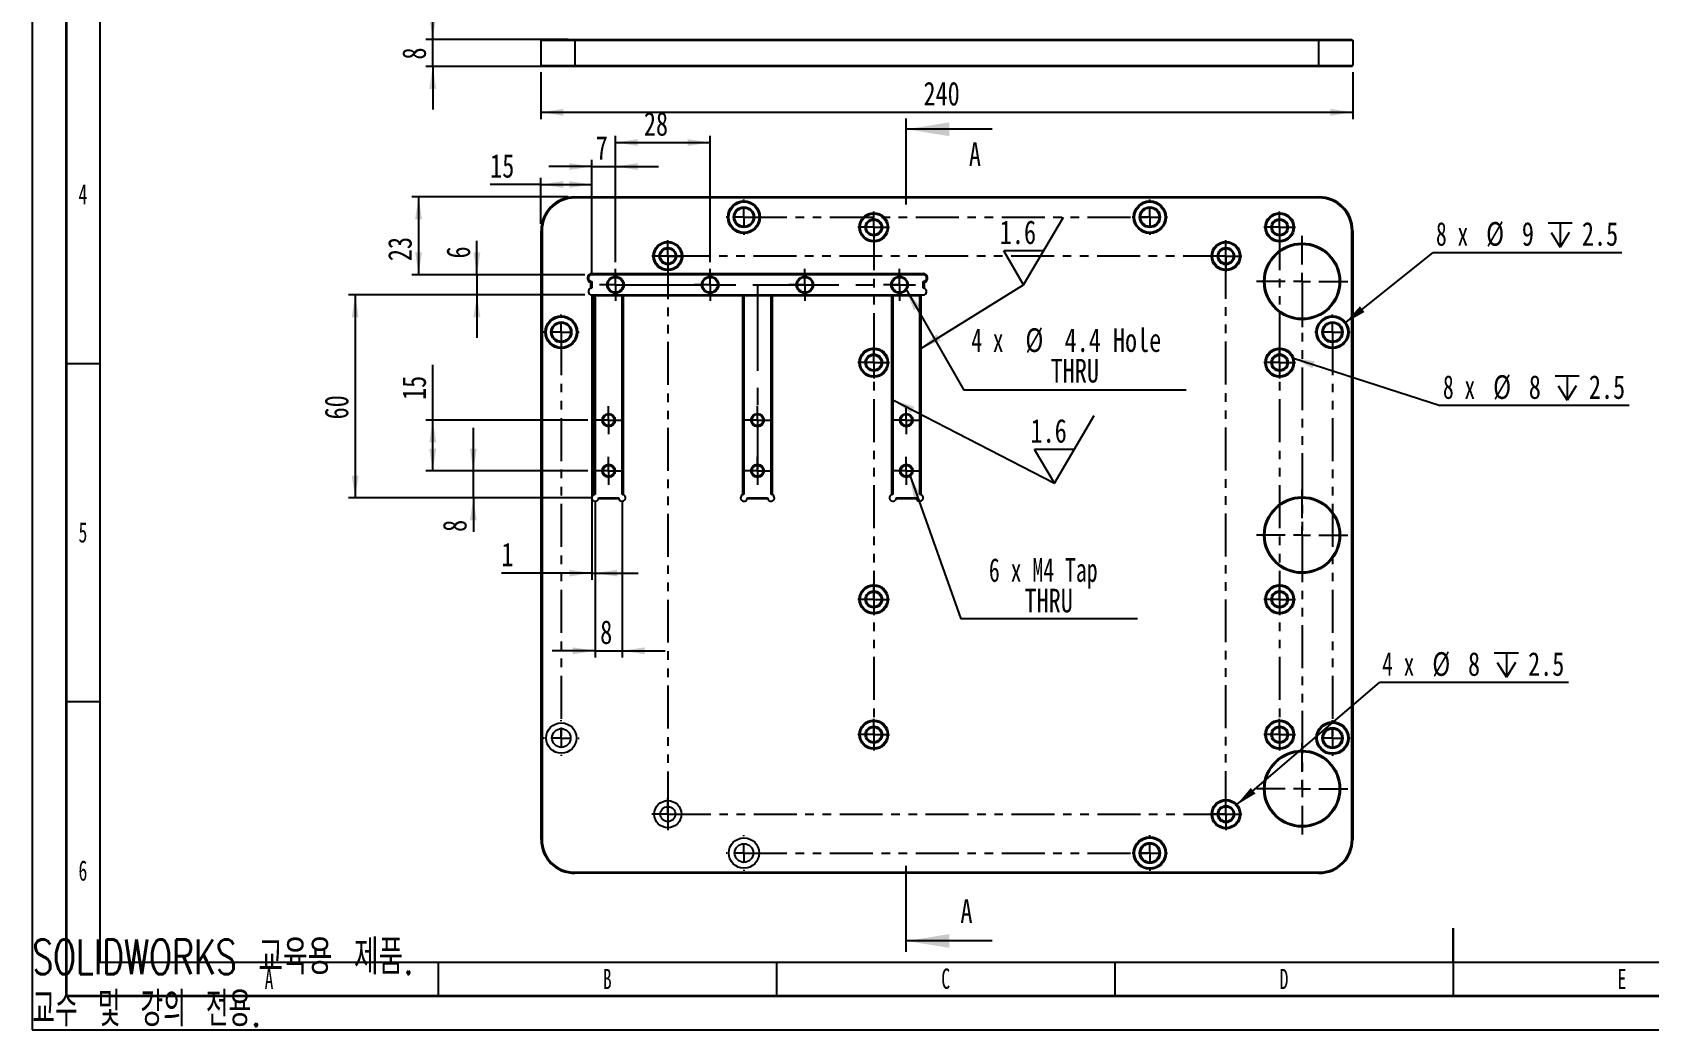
# Model space of a CAD drawing. Header units: millimetres. Extents: x 0 to 420, y 1 to 298.
# Drawn here: x 0 to 238.9, y 1 to 148.4 of the extents above; entities that cross this region are included whole.
import ezdxf

# ---------------------------------------------------------------- set-up
doc = ezdxf.new("R2010")
doc.units = ezdxf.units.MM
doc.linetypes.add('CENTERX2', pattern=[20.32, 12.7, -2.54, 2.54, -2.54])
doc.linetypes.add('PHANTOM', pattern=[12.7, 6.35, -1.27, 1.27, -1.27, 1.27, -1.27])
for name, color, linetype in [('SLD-0', 179, 'Continuous'), ('가는실선', 7, 'Continuous'), ('레이어10', 5, 'PHANTOM'), ('레이어11', 2, 'PHANTOM'), ('레이어12', 131, 'PHANTOM'), ('레이어13', 211, 'PHANTOM'), ('레이어15', 30, 'Continuous'), ('레이어8', 1, 'CENTERX2'), ('레이어9', 230, 'Continuous'), ('치수선', 104, 'Continuous')]:
    doc.layers.add(name, color=color, linetype=linetype)
doc.layers.add('도면층1', color=4, linetype='Continuous', lineweight=35)
doc.layers.add('도면층2', color=3, linetype='Continuous', lineweight=25)
doc.styles.add('SLDTEXTSTYLE1', font='TXT', dxfattribs={"width": 0.7, "bigfont": 'bigfont'})
doc.styles.add('SLDTEXTSTYLE12', font='TXT', dxfattribs={"width": 0.666667})
doc.styles.add('SLDTEXTSTYLE13', font='TXT', dxfattribs={"width": 0.675})
doc.styles.add('SLDTEXTSTYLE14', font='TXT', dxfattribs={"width": 0.645455, "bigfont": 'bigfont'})
doc.styles.add('SLDTEXTSTYLE2', font='TXT', dxfattribs={"width": 0.75})
doc.styles.add('SLDTEXTSTYLE8', font='TXT', dxfattribs={"width": 0.638186})
doc.dimstyles.new('SLDDIMSTYLE0', dxfattribs={"dimtxt": 3.5, "dimasz": 3.302, "dimexe": 0, "dimexo": 0.0625, "dimgap": 0.875, "dimtad": 1, "dimdec": 3, "dimlfac": 2, "dimrnd": 1e-09, "dimzin": 12, "dimdsep": 46, "dimtxsty": 'SLDTEXTSTYLE2', "dimsah": 1, "dimcen": 0.09, "dimadec": 0, "dimazin": 3, "dimtfac": 1, "dimtdec": 3, "dimtmove": 0, "dimatfit": 0, "dimfxl": 1, "dimfrac": 2, "dimtolj": 1, "dimtzin": 12, "dimarcsym": 0})
doc.dimstyles.new('SLDDIMSTYLE1', dxfattribs={"dimtxt": 3.5, "dimasz": 3.302, "dimexe": 0, "dimexo": 0.0625, "dimgap": 0.875, "dimtad": 1, "dimdec": 3, "dimlfac": 2, "dimrnd": 1e-09, "dimzin": 12, "dimdsep": 46, "dimtxsty": 'SLDTEXTSTYLE2', "dimsah": 1, "dimcen": 0.09, "dimadec": 0, "dimazin": 3, "dimtfac": 1, "dimtdec": 3, "dimtofl": 0, "dimtmove": 0, "dimatfit": 3, "dimfxl": 1, "dimfrac": 2, "dimtolj": 1, "dimtzin": 12, "dimarcsym": 0})
doc.dimstyles.new('SLDDIMSTYLE2', dxfattribs={"dimtxt": 0.18, "dimasz": 3.302, "dimexe": 0, "dimexo": 0.0625, "dimgap": 0, "dimtad": 0, "dimtih": 1, "dimtoh": 1, "dimdec": 0, "dimrnd": 1e-09, "dimzin": 0, "dimdsep": 46, "dimtxsty": 'Standard', "dimsah": 1, "dimcen": 0.09, "dimadec": 0, "dimazin": 0, "dimtfac": 3.302, "dimtdec": 0, "dimtofl": 0, "dimtmove": 0, "dimatfit": 3, "dimfxl": 1, "dimfrac": 2, "dimtolj": 1, "dimtzin": 0, "dimarcsym": 0})

# ---------------------------------------------------------------- blocks, each defined once
blk = doc.blocks.new('_D')
at = {"layer": '레이어15', "transparency": 16777216}
for p, q in [((59.19, 147.38), (59.19, 153.73)), ((79.19, 147.38), (58.19, 147.38)), ((59.19, 143.38), (59.19, 147.38)), ((79.19, 143.38), (58.19, 143.38)), ((59.19, 143.38), (59.19, 137.03))]:
    blk.add_line(p, q, dxfattribs=at)
for points in [[(59.19, 147.38), (59.7, 150.68), (58.68, 150.68)], [(59.19, 143.38), (58.68, 140.08), (59.7, 140.08)]]:
    blk.add_solid(points, dxfattribs=at)
at = {"layer": '레이어15', "transparency": 16777216, "insert": (54.68, 144.41), "char_height": 3.5, "attachment_point": 1, "rotation": 90, "style": 'SLDTEXTSTYLE2'}
blk.add_mtext('8', dxfattribs=at)
blk = doc.blocks.new('_D_1')
at = {"layer": '레이어15', "transparency": 16777216}
for p, q in [((75.19, 142.53), (75.19, 135.62)), ((195.19, 142.53), (195.19, 135.62)), ((75.19, 136.62), (195.19, 136.62))]:
    blk.add_line(p, q, dxfattribs=at)
for points in [[(75.19, 136.62), (78.49, 136.11), (78.49, 137.13)], [(195.19, 136.62), (191.89, 137.13), (191.89, 136.11)]]:
    blk.add_solid(points, dxfattribs=at)
at = {"layer": '레이어15', "transparency": 16777216, "insert": (131.73, 141.13), "char_height": 3.5, "attachment_point": 1, "style": 'SLDTEXTSTYLE2'}
blk.add_mtext('240', dxfattribs=at)
blk = doc.blocks.new('_D_18')
at = {"layer": '치수선', "transparency": 16777216}
for p, q in [((79.19, 124.11), (56.09, 124.11)), ((57.09, 124.11), (57.09, 112.61)), ((81.69, 112.61), (56.09, 112.61))]:
    blk.add_line(p, q, dxfattribs=at)
for points in [[(57.09, 124.11), (56.58, 120.81), (57.6, 120.81)], [(57.09, 112.61), (57.6, 115.91), (56.58, 115.91)]]:
    blk.add_solid(points, dxfattribs=at)
at = {"layer": '치수선', "transparency": 16777216, "insert": (52.58, 114.61), "char_height": 3.5, "attachment_point": 1, "rotation": 90, "style": 'SLDTEXTSTYLE2'}
blk.add_mtext('23', dxfattribs=at)
blk = doc.blocks.new('_D_19')
at = {"layer": '치수선', "transparency": 16777216}
for p, q in [((75.19, 120.11), (75.19, 126.94)), ((82.69, 112.61), (82.69, 126.94)), ((75.19, 125.94), (67.67, 125.94)), ((75.19, 125.94), (82.69, 125.94))]:
    blk.add_line(p, q, dxfattribs=at)
for points in [[(75.19, 125.94), (78.49, 125.44), (78.49, 126.45)], [(82.69, 125.94), (79.39, 126.45), (79.39, 125.44)]]:
    blk.add_solid(points, dxfattribs=at)
at = {"layer": '치수선', "transparency": 16777216, "insert": (67.67, 130.46), "char_height": 3.5, "attachment_point": 1, "style": 'SLDTEXTSTYLE2'}
blk.add_mtext('15', dxfattribs=at)
blk = doc.blocks.new('_D_20')
at = {"layer": '치수선', "transparency": 16777216}
for p, q in [((65.72, 112.61), (65.72, 117.6)), ((81.69, 112.61), (64.72, 112.61)), ((65.72, 112.61), (65.72, 109.61)), ((81.69, 109.61), (64.72, 109.61)), ((65.72, 109.61), (65.72, 103.26))]:
    blk.add_line(p, q, dxfattribs=at)
for points in [[(65.72, 112.61), (66.23, 115.91), (65.21, 115.91)], [(65.72, 109.61), (65.21, 106.31), (66.23, 106.31)]]:
    blk.add_solid(points, dxfattribs=at)
at = {"layer": '치수선', "transparency": 16777216, "insert": (61.21, 115.01), "char_height": 3.5, "attachment_point": 1, "rotation": 90, "style": 'SLDTEXTSTYLE2'}
blk.add_mtext('6', dxfattribs=at)
blk = doc.blocks.new('_D_21')
at = {"layer": '치수선', "transparency": 16777216}
for p, q in [((81.69, 109.61), (46.72, 109.61)), ((47.72, 109.61), (47.72, 79.61)), ((82.69, 79.61), (46.72, 79.61))]:
    blk.add_line(p, q, dxfattribs=at)
for points in [[(47.72, 109.61), (47.21, 106.31), (48.23, 106.31)], [(47.72, 79.61), (48.23, 82.91), (47.21, 82.91)]]:
    blk.add_solid(points, dxfattribs=at)
at = {"layer": '치수선', "transparency": 16777216, "insert": (43.21, 91.22), "char_height": 3.5, "attachment_point": 1, "rotation": 90, "style": 'SLDTEXTSTYLE2'}
blk.add_mtext('60', dxfattribs=at)
blk = doc.blocks.new('_D_22')
at = {"layer": '치수선', "transparency": 16777216}
for p, q in [((82.69, 112.61), (82.69, 129.6)), ((86.19, 114.46), (86.19, 129.6)), ((82.69, 128.6), (76.34, 128.6)), ((82.69, 128.6), (86.19, 128.6)), ((86.19, 128.6), (92.54, 128.6))]:
    blk.add_line(p, q, dxfattribs=at)
for points in [[(82.69, 128.6), (79.39, 129.11), (79.39, 128.09)], [(86.19, 128.6), (89.49, 128.09), (89.49, 129.11)]]:
    blk.add_solid(points, dxfattribs=at)
at = {"layer": '치수선', "transparency": 16777216, "insert": (83.28, 133.11), "char_height": 3.5, "attachment_point": 1, "style": 'SLDTEXTSTYLE2'}
blk.add_mtext('7', dxfattribs=at)
blk = doc.blocks.new('_D_23')
at = {"layer": '치수선', "transparency": 16777216}
for p, q in [((86.19, 114.46), (86.19, 133.15)), ((86.19, 132.15), (100.19, 132.15)), ((100.19, 114.46), (100.19, 133.15))]:
    blk.add_line(p, q, dxfattribs=at)
for points in [[(86.19, 132.15), (89.49, 131.64), (89.49, 132.65)], [(100.19, 132.15), (96.89, 132.65), (96.89, 131.64)]]:
    blk.add_solid(points, dxfattribs=at)
at = {"layer": '치수선', "transparency": 16777216, "insert": (90.4, 136.66), "char_height": 3.5, "attachment_point": 1, "style": 'SLDTEXTSTYLE2'}
blk.add_mtext('28', dxfattribs=at)
blk = doc.blocks.new('_D_24')
at = {"layer": '치수선', "transparency": 16777216}
for p, q in [((65.19, 83.61), (65.19, 89.96)), ((82.12, 83.61), (64.19, 83.61)), ((65.19, 79.61), (65.19, 83.61)), ((82.69, 79.61), (64.19, 79.61)), ((65.19, 79.61), (65.19, 74.59))]:
    blk.add_line(p, q, dxfattribs=at)
for points in [[(65.19, 83.61), (65.7, 86.91), (64.68, 86.91)], [(65.19, 79.61), (64.68, 76.31), (65.7, 76.31)]]:
    blk.add_solid(points, dxfattribs=at)
at = {"layer": '치수선', "transparency": 16777216, "insert": (60.68, 74.59), "char_height": 3.5, "attachment_point": 1, "rotation": 90, "style": 'SLDTEXTSTYLE2'}
blk.add_mtext('8', dxfattribs=at)
blk = doc.blocks.new('_D_25')
at = {"layer": '치수선', "transparency": 16777216}
for p, q in [((59.19, 91.11), (59.19, 99.27)), ((82.12, 91.11), (58.19, 91.11)), ((59.19, 83.61), (59.19, 91.11)), ((82.12, 83.61), (58.19, 83.61))]:
    blk.add_line(p, q, dxfattribs=at)
for points in [[(59.19, 91.11), (58.68, 87.81), (59.7, 87.81)], [(59.19, 83.61), (59.7, 86.91), (58.68, 86.91)]]:
    blk.add_solid(points, dxfattribs=at)
at = {"layer": '치수선', "transparency": 16777216, "insert": (54.68, 94.09), "char_height": 3.5, "attachment_point": 1, "rotation": 90, "style": 'SLDTEXTSTYLE2'}
blk.add_mtext('15', dxfattribs=at)
blk = doc.blocks.new('_D_26')
at = {"layer": '치수선', "transparency": 16777216}
for p, q in [((82.69, 109.61), (82.69, 67.49)), ((83.19, 79.11), (83.19, 67.49)), ((82.69, 68.49), (69.35, 68.49)), ((82.69, 68.49), (83.19, 68.49)), ((83.19, 68.49), (89.54, 68.49))]:
    blk.add_line(p, q, dxfattribs=at)
for points in [[(82.69, 68.49), (79.39, 69), (79.39, 67.99)], [(83.19, 68.49), (86.49, 67.99), (86.49, 69)]]:
    blk.add_solid(points, dxfattribs=at)
at = {"layer": '치수선', "transparency": 16777216, "insert": (69.35, 73.01), "char_height": 3.5, "attachment_point": 1, "style": 'SLDTEXTSTYLE2'}
blk.add_mtext('1', dxfattribs=at)
blk = doc.blocks.new('_D_27')
at = {"layer": '치수선', "transparency": 16777216}
for p, q in [((83.19, 79.11), (83.19, 56.01)), ((87.19, 79.11), (87.19, 56.01)), ((83.19, 57.01), (76.84, 57.01)), ((83.19, 57.01), (87.19, 57.01)), ((87.19, 57.01), (93.54, 57.01))]:
    blk.add_line(p, q, dxfattribs=at)
for points in [[(83.19, 57.01), (79.89, 57.52), (79.89, 56.5)], [(87.19, 57.01), (90.49, 56.5), (90.49, 57.52)]]:
    blk.add_solid(points, dxfattribs=at)
at = {"layer": '치수선', "transparency": 16777216, "insert": (83.94, 61.52), "char_height": 3.5, "attachment_point": 1, "style": 'SLDTEXTSTYLE2'}
blk.add_mtext('8', dxfattribs=at)
blk = doc.blocks.new('SW_SYMBOL_HOLE_DEPTH')
at = {"layer": '치수선', "color": 0}
for p, q in [((0, 875), (800, 875)), ((100, 555), (400, 75)), ((400, 875), (400, 75)), ((700, 555), (400, 75))]:
    blk.add_line(p, q, dxfattribs=at)
blk = doc.blocks.new('SW_NOTE_0_5')
at = {"layer": '치수선', "color": 0}
blk.add_line((27.92, 0), (0, 0), dxfattribs=at)
at = {"layer": '치수선', "color": 0, "xscale": 0.004470703125, "yscale": 0.004470703125, "zscale": 0.004470703125}
blk.add_blockref('SW_SYMBOL_HOLE_DEPTH', (17.04, 0.53), dxfattribs=at)
at = {"layer": '치수선', "color": 0, "char_height": 3.5, "attachment_point": 1}
for s, insert, style in [('8 x', (0.47, 4.56), 'SLDTEXTSTYLE12'), ('%%c', (7.88, 4.56), 'SLDTEXTSTYLE2'), ('9', (13.16, 4.56), 'SLDTEXTSTYLE2'), ('2.5', (22.04, 4.56), 'SLDTEXTSTYLE2')]:
    blk.add_mtext(s, dxfattribs=dict(at, insert=insert, style=style))
blk = doc.blocks.new('SW_NOTE_0_6')
at = {"layer": '치수선', "color": 0}
blk.add_line((27.92, 0), (0, 0), dxfattribs=at)
at = {"layer": '치수선', "color": 0, "xscale": 0.004470703125, "yscale": 0.004470703125, "zscale": 0.004470703125}
blk.add_blockref('SW_SYMBOL_HOLE_DEPTH', (16.98, 0.43), dxfattribs=at)
at = {"layer": '치수선', "color": 0, "char_height": 3.5, "attachment_point": 1}
for s, insert, style in [('8 x', (0.41, 4.46), 'SLDTEXTSTYLE12'), ('%%c', (7.82, 4.46), 'SLDTEXTSTYLE2'), ('8', (13.1, 4.46), 'SLDTEXTSTYLE2'), ('2.5', (21.98, 4.46), 'SLDTEXTSTYLE2')]:
    blk.add_mtext(s, dxfattribs=dict(at, insert=insert, style=style))
blk = doc.blocks.new('SW_NOTE_0_7')
at = {"layer": '치수선', "color": 0}
blk.add_line((27.92, 0), (0, 0), dxfattribs=at)
at = {"layer": '치수선', "color": 0, "xscale": 0.004470703125, "yscale": 0.004470703125, "zscale": 0.004470703125}
blk.add_blockref('SW_SYMBOL_HOLE_DEPTH', (16.96, 0.47), dxfattribs=at)
at = {"layer": '치수선', "color": 0, "char_height": 3.5, "attachment_point": 1}
for s, insert, style in [('4 x', (0.39, 4.49), 'SLDTEXTSTYLE12'), ('%%c', (7.8, 4.49), 'SLDTEXTSTYLE2'), ('8', (13.08, 4.49), 'SLDTEXTSTYLE2'), ('2.5', (21.96, 4.49), 'SLDTEXTSTYLE2')]:
    blk.add_mtext(s, dxfattribs=dict(at, insert=insert, style=style))
blk = doc.blocks.new('SW_NOTE_0_8')
at = {"layer": '치수선', "color": 0}
blk.add_line((26.11, 0), (0, 0), dxfattribs=at)
at = {"layer": '치수선', "color": 0, "char_height": 3.5, "attachment_point": 2}
for s, insert, style in [('6 x M4 Tap', (12.19, 8.97), 'SLDTEXTSTYLE13'), ('THRU', (12.99, 4.45), 'SLDTEXTSTYLE2')]:
    blk.add_mtext(s, dxfattribs=dict(at, insert=insert, style=style))
blk = doc.blocks.new('SW_NOTE_0_9')
at = {"layer": '치수선', "color": 0}
blk.add_line((32.84, 0), (0, 0), dxfattribs=at)
at = {"layer": '치수선', "color": 0, "char_height": 3.5, "attachment_point": 2}
for s, insert, style in [('4 x', (3.48, 9.14), 'SLDTEXTSTYLE12'), ('%%c', (10.41, 9.14), 'SLDTEXTSTYLE2'), ('4.4 Hole', (22.03, 9.14), 'SLDTEXTSTYLE2'), ('THRU', (16.39, 4.61), 'SLDTEXTSTYLE2')]:
    blk.add_mtext(s, dxfattribs=dict(at, insert=insert, style=style))
blk = doc.blocks.new('SW_CENTERMARKSYMBOL_33')
at = {"layer": '레이어8', "color": 0}
for p, q in [((-1.25, 0), (-2.35, 0)), ((0, 0), (-1.25, 0)), ((0, 1.25), (0, 2.35)), ((0, 0), (0, 1.25)), ((0, 0), (0, -1.25)), ((0, 0), (1.25, 0)), ((1.25, 0), (2.35, 0)), ((0, -1.25), (0, -2.35))]:
    blk.add_line(p, q, dxfattribs=at)
blk = doc.blocks.new('SW_CENTERMARKSYMBOL_34')
at = {"layer": '레이어8', "color": 0}
for p, q in [((-1.25, 0), (-2.35, 0)), ((0, 0), (-1.25, 0)), ((0, 1.25), (0, 2.35)), ((0, 0), (0, 1.25)), ((0, 0), (0, -1.25)), ((0, 0), (1.25, 0)), ((1.25, 0), (2.35, 0)), ((0, -1.25), (0, -2.35))]:
    blk.add_line(p, q, dxfattribs=at)
blk = doc.blocks.new('SW_CENTERMARKSYMBOL_35')
at = {"layer": '레이어8', "color": 0}
for p, q in [((-1.25, 0), (-2.35, 0)), ((0, 0), (-1.25, 0)), ((0, 1.25), (0, 2.35)), ((0, 0), (0, 1.25)), ((0, 0), (0, -1.25)), ((0, 0), (1.25, 0)), ((1.25, 0), (2.35, 0)), ((0, -1.25), (0, -2.35))]:
    blk.add_line(p, q, dxfattribs=at)
blk = doc.blocks.new('SW_CENTERMARKSYMBOL_36')
at = {"layer": '레이어8', "color": 0}
for p, q in [((-1.25, 0), (-2.35, 0)), ((0, 0), (-1.25, 0)), ((0, 1.25), (0, 2.35)), ((0, 0), (0, 1.25)), ((0, 0), (0, -1.25)), ((0, 0), (1.25, 0)), ((1.25, 0), (2.35, 0)), ((0, -1.25), (0, -2.35))]:
    blk.add_line(p, q, dxfattribs=at)
blk = doc.blocks.new('SW_CENTERMARKSYMBOL_37')
at = {"layer": '레이어8', "color": 0}
for p, q in [((0, 2.5), (0, 2.625)), ((-2.5, 0), (-2.625, 0)), ((0, 0), (-1.25, 0)), ((0, 0), (0, 1.25)), ((0, 0), (0, -1.25)), ((0, 0), (1.25, 0)), ((2.5, 0), (2.625, 0)), ((0, -2.5), (0, -2.625))]:
    blk.add_line(p, q, dxfattribs=at)
blk = doc.blocks.new('SW_CENTERMARKSYMBOL_38')
at = {"layer": '레이어8', "color": 0}
for p, q in [((0, 2.5), (0, 2.625)), ((-2.5, 0), (-2.625, 0)), ((0, 0), (-1.25, 0)), ((0, 0), (0, 1.25)), ((0, 0), (0, -1.25)), ((0, 0), (1.25, 0)), ((2.5, 0), (2.625, 0)), ((0, -2.5), (0, -2.625))]:
    blk.add_line(p, q, dxfattribs=at)
blk = doc.blocks.new('SW_CENTERMARKSYMBOL_39')
at = {"layer": '레이어8', "color": 0}
for p, q in [((0, 2.5), (0, 2.625)), ((-2.5, 0), (-2.625, 0)), ((0, 0), (-1.25, 0)), ((0, 0), (0, 1.25)), ((0, 0), (0, -1.25)), ((0, 0), (1.25, 0)), ((2.5, 0), (2.625, 0)), ((0, -2.5), (0, -2.625))]:
    blk.add_line(p, q, dxfattribs=at)
blk = doc.blocks.new('SW_CENTERMARKSYMBOL_40')
at = {"layer": '레이어8', "color": 0}
for p, q in [((0, 2.5), (0, 2.625)), ((-2.5, 0), (-2.625, 0)), ((0, 0), (-1.25, 0)), ((0, 0), (0, 1.25)), ((0, 0), (0, -1.25)), ((0, 0), (1.25, 0)), ((2.5, 0), (2.625, 0)), ((0, -2.5), (0, -2.625))]:
    blk.add_line(p, q, dxfattribs=at)
blk = doc.blocks.new('SW_CENTERMARKSYMBOL_41')
at = {"layer": '레이어8', "color": 0}
for p, q in [((0, 2.5), (0, 2.625)), ((-2.5, 0), (-2.625, 0)), ((0, 0), (-1.25, 0)), ((0, 0), (0, 1.25)), ((0, 0), (0, -1.25)), ((0, 0), (1.25, 0)), ((2.5, 0), (2.625, 0)), ((0, -2.5), (0, -2.625))]:
    blk.add_line(p, q, dxfattribs=at)
blk = doc.blocks.new('SW_CENTERMARKSYMBOL_42')
at = {"layer": '레이어8', "color": 0}
for p, q in [((0, 2.5), (0, 2.625)), ((-2.5, 0), (-2.625, 0)), ((0, 0), (-1.25, 0)), ((0, 0), (0, 1.25)), ((0, 0), (0, -1.25)), ((0, 0), (1.25, 0)), ((2.5, 0), (2.625, 0)), ((0, -2.5), (0, -2.625))]:
    blk.add_line(p, q, dxfattribs=at)
blk = doc.blocks.new('SW_CENTERMARKSYMBOL_43')
at = {"layer": '레이어8', "color": 0}
for p, q in [((0, 2.5), (0, 2.625)), ((-2.5, 0), (-2.625, 0)), ((0, 0), (-1.25, 0)), ((0, 0), (0, 1.25)), ((0, 0), (0, -1.25)), ((0, 0), (1.25, 0)), ((2.5, 0), (2.625, 0)), ((0, -2.5), (0, -2.625))]:
    blk.add_line(p, q, dxfattribs=at)
blk = doc.blocks.new('SW_CENTERMARKSYMBOL_44')
at = {"layer": '레이어8', "color": 0}
for p, q in [((0, 2.5), (0, 2.625)), ((-2.5, 0), (-2.625, 0)), ((0, 0), (-1.25, 0)), ((0, 0), (0, 1.25)), ((0, 0), (0, -1.25)), ((0, 0), (1.25, 0)), ((2.5, 0), (2.625, 0)), ((0, -2.5), (0, -2.625))]:
    blk.add_line(p, q, dxfattribs=at)
blk = doc.blocks.new('SW_CENTERMARKSYMBOL_45')
at = {"layer": '레이어8', "color": 0}
for p, q in [((-1.25, 0), (-2.35, 0)), ((0, 0), (-1.25, 0)), ((0, 1.25), (0, 2.35)), ((0, 0), (0, 1.25)), ((0, 0), (0, -1.25)), ((0, 0), (1.25, 0)), ((1.25, 0), (2.35, 0)), ((0, -1.25), (0, -2.35))]:
    blk.add_line(p, q, dxfattribs=at)
blk = doc.blocks.new('SW_CENTERMARKSYMBOL_46')
at = {"layer": '레이어8', "color": 0}
for p, q in [((-1.25, 0), (-2.35, 0)), ((0, 0), (-1.25, 0)), ((0, 1.25), (0, 2.35)), ((0, 0), (0, 1.25)), ((0, 0), (0, -1.25)), ((0, 0), (1.25, 0)), ((1.25, 0), (2.35, 0)), ((0, -1.25), (0, -2.35))]:
    blk.add_line(p, q, dxfattribs=at)
blk = doc.blocks.new('SW_CENTERMARKSYMBOL_47')
at = {"layer": '레이어8', "color": 0}
for p, q in [((-1.25, 0), (-2.35, 0)), ((0, 0), (-1.25, 0)), ((0, 1.25), (0, 2.35)), ((0, 0), (0, 1.25)), ((0, 0), (0, -1.25)), ((0, 0), (1.25, 0)), ((1.25, 0), (2.35, 0)), ((0, -1.25), (0, -2.35))]:
    blk.add_line(p, q, dxfattribs=at)
blk = doc.blocks.new('SW_CENTERMARKSYMBOL_48')
at = {"layer": '레이어8', "color": 0}
for p, q in [((-1.25, 0), (-2.35, 0)), ((0, 0), (-1.25, 0)), ((0, 1.25), (0, 2.35)), ((0, 0), (0, 1.25)), ((0, 0), (0, -1.25)), ((0, 0), (1.25, 0)), ((1.25, 0), (2.35, 0)), ((0, -1.25), (0, -2.35))]:
    blk.add_line(p, q, dxfattribs=at)
blk = doc.blocks.new('SW_CENTERMARKSYMBOL_49')
at = {"layer": '레이어8', "color": 0}
for p, q in [((-1.25, 0), (-2.075, 0)), ((0, 0), (-1.25, 0)), ((0, 1.25), (0, 2.075)), ((0, 0), (0, 1.25)), ((0, 0), (0, -1.25)), ((0, 0), (1.25, 0)), ((1.25, 0), (2.075, 0)), ((0, -1.25), (0, -2.075))]:
    blk.add_line(p, q, dxfattribs=at)
blk = doc.blocks.new('SW_CENTERMARKSYMBOL_50')
at = {"layer": '레이어8', "color": 0}
for p, q in [((-1.25, 0), (-2.075, 0)), ((0, 0), (-1.25, 0)), ((0, 1.25), (0, 2.075)), ((0, 0), (0, 1.25)), ((0, 0), (0, -1.25)), ((0, 0), (1.25, 0)), ((1.25, 0), (2.075, 0)), ((0, -1.25), (0, -2.075))]:
    blk.add_line(p, q, dxfattribs=at)
blk = doc.blocks.new('SW_CENTERMARKSYMBOL_51')
at = {"layer": '레이어8', "color": 0}
for p, q in [((-1.25, 0), (-2.075, 0)), ((0, 0), (-1.25, 0)), ((0, 1.25), (0, 2.075)), ((0, 0), (0, 1.25)), ((0, 0), (0, -1.25)), ((0, 0), (1.25, 0)), ((1.25, 0), (2.075, 0)), ((0, -1.25), (0, -2.075))]:
    blk.add_line(p, q, dxfattribs=at)
blk = doc.blocks.new('SW_CENTERMARKSYMBOL_52')
at = {"layer": '레이어8', "color": 0}
for p, q in [((-1.25, 0), (-2.075, 0)), ((0, 0), (-1.25, 0)), ((0, 1.25), (0, 2.075)), ((0, 0), (0, 1.25)), ((0, 0), (0, -1.25)), ((0, 0), (1.25, 0)), ((1.25, 0), (2.075, 0)), ((0, -1.25), (0, -2.075))]:
    blk.add_line(p, q, dxfattribs=at)
blk = doc.blocks.new('SW_CENTERMARKSYMBOL_53')
at = {"layer": '레이어8', "color": 0}
for p, q in [((-1.25, 0), (-2.075, 0)), ((0, 0), (-1.25, 0)), ((0, 1.25), (0, 2.075)), ((0, 0), (0, 1.25)), ((0, 0), (0, -1.25)), ((0, 0), (1.25, 0)), ((1.25, 0), (2.075, 0)), ((0, -1.25), (0, -2.075))]:
    blk.add_line(p, q, dxfattribs=at)
blk = doc.blocks.new('SW_CENTERMARKSYMBOL_54')
at = {"layer": '레이어8', "color": 0}
for p, q in [((-1.25, 0), (-2.075, 0)), ((0, 0), (-1.25, 0)), ((0, 1.25), (0, 2.075)), ((0, 0), (0, 1.25)), ((0, 0), (0, -1.25)), ((0, 0), (1.25, 0)), ((1.25, 0), (2.075, 0)), ((0, -1.25), (0, -2.075))]:
    blk.add_line(p, q, dxfattribs=at)
blk = doc.blocks.new('SW_CENTERMARKSYMBOL_55')
at = {"layer": '레이어8', "color": 0}
for p, q in [((-1.25, 0), (-2.35, 0)), ((0, 0), (-1.25, 0)), ((0, 1.25), (0, 2.35)), ((0, 0), (0, 1.25)), ((0, 0), (0, -1.25)), ((0, 0), (1.25, 0)), ((1.25, 0), (2.35, 0)), ((0, -1.25), (0, -2.35))]:
    blk.add_line(p, q, dxfattribs=at)
blk = doc.blocks.new('SW_CENTERMARKSYMBOL_56')
at = {"layer": '레이어8', "color": 0}
for p, q in [((-1.25, 0), (-2.35, 0)), ((0, 0), (-1.25, 0)), ((0, 1.25), (0, 2.35)), ((0, 0), (0, 1.25)), ((0, 0), (0, -1.25)), ((0, 0), (1.25, 0)), ((1.25, 0), (2.35, 0)), ((0, -1.25), (0, -2.35))]:
    blk.add_line(p, q, dxfattribs=at)
blk = doc.blocks.new('SW_CENTERMARKSYMBOL_57')
at = {"layer": '레이어8', "color": 0}
for p, q in [((-1.25, 0), (-2.35, 0)), ((0, 0), (-1.25, 0)), ((0, 1.25), (0, 2.35)), ((0, 0), (0, 1.25)), ((0, 0), (0, -1.25)), ((0, 0), (1.25, 0)), ((1.25, 0), (2.35, 0)), ((0, -1.25), (0, -2.35))]:
    blk.add_line(p, q, dxfattribs=at)
blk = doc.blocks.new('SW_CENTERMARKSYMBOL_58')
at = {"layer": '레이어8', "color": 0}
for p, q in [((-1.25, 0), (-2.35, 0)), ((0, 0), (-1.25, 0)), ((0, 1.25), (0, 2.35)), ((0, 0), (0, 1.25)), ((0, 0), (0, -1.25)), ((0, 0), (1.25, 0)), ((1.25, 0), (2.35, 0)), ((0, -1.25), (0, -2.35))]:
    blk.add_line(p, q, dxfattribs=at)
blk = doc.blocks.new('SW_CENTERMARKSYMBOL_59')
at = {"layer": '레이어8', "color": 0}
for p, q in [((-1.25, 0), (-2.35, 0)), ((0, 0), (-1.25, 0)), ((0, 1.25), (0, 2.35)), ((0, 0), (0, 1.25)), ((0, 0), (0, -1.25)), ((0, 0), (1.25, 0)), ((1.25, 0), (2.35, 0)), ((0, -1.25), (0, -2.35))]:
    blk.add_line(p, q, dxfattribs=at)
blk = doc.blocks.new('SW_CENTERMARKSYMBOL_60')
at = {"layer": '레이어8', "color": 0}
for p, q in [((-1.25, 0), (-2.35, 0)), ((0, 0), (-1.25, 0)), ((0, 1.25), (0, 2.35)), ((0, 0), (0, 1.25)), ((0, 0), (0, -1.25)), ((0, 0), (1.25, 0)), ((1.25, 0), (2.35, 0)), ((0, -1.25), (0, -2.35))]:
    blk.add_line(p, q, dxfattribs=at)
blk = doc.blocks.new('SW_CENTERMARKSYMBOL_61')
at = {"layer": '레이어8', "color": 0}
for p, q in [((-1.25, 0), (-2.35, 0)), ((0, 0), (-1.25, 0)), ((0, 1.25), (0, 2.35)), ((0, 0), (0, 1.25)), ((0, 0), (0, -1.25)), ((0, 0), (1.25, 0)), ((1.25, 0), (2.35, 0)), ((0, -1.25), (0, -2.35))]:
    blk.add_line(p, q, dxfattribs=at)
blk = doc.blocks.new('SW_CENTERMARKSYMBOL_62')
at = {"layer": '레이어8', "color": 0}
for p, q in [((-1.25, 0), (-2.35, 0)), ((0, 0), (-1.25, 0)), ((0, 1.25), (0, 2.35)), ((0, 0), (0, 1.25)), ((0, 0), (0, -1.25)), ((0, 0), (1.25, 0)), ((1.25, 0), (2.35, 0)), ((0, -1.25), (0, -2.35))]:
    blk.add_line(p, q, dxfattribs=at)
blk = doc.blocks.new('SW_CENTERMARKSYMBOL_63')
at = {"layer": '레이어8', "color": 0}
for p, q in [((0, 2.5), (0, 6.75)), ((-2.5, 0), (-6.75, 0)), ((0, 0), (-1.25, 0)), ((0, 0), (0, 1.25)), ((0, 0), (0, -1.25)), ((0, 0), (1.25, 0)), ((2.5, 0), (6.75, 0)), ((0, -2.5), (0, -6.75))]:
    blk.add_line(p, q, dxfattribs=at)
blk = doc.blocks.new('SW_CENTERMARKSYMBOL_64')
at = {"layer": '레이어8', "color": 0}
for p, q in [((0, 2.5), (0, 6.75)), ((-2.5, 0), (-6.75, 0)), ((0, 0), (-1.25, 0)), ((0, 0), (0, 1.25)), ((0, 0), (0, -1.25)), ((0, 0), (1.25, 0)), ((2.5, 0), (6.75, 0)), ((0, -2.5), (0, -6.75))]:
    blk.add_line(p, q, dxfattribs=at)
blk = doc.blocks.new('SW_CENTERMARKSYMBOL_65')
at = {"layer": '레이어8', "color": 0}
for p, q in [((0, 2.5), (0, 6.75)), ((-2.5, 0), (-6.75, 0)), ((0, 0), (-1.25, 0)), ((0, 0), (0, 1.25)), ((0, 0), (0, -1.25)), ((0, 0), (1.25, 0)), ((2.5, 0), (6.75, 0)), ((0, -2.5), (0, -6.75))]:
    blk.add_line(p, q, dxfattribs=at)
blk = doc.blocks.new('SW_SFSYMBOL_0')
at = {"layer": '가는실선', "color": 0}
for p, q in [((0, 0), (5.9, 10)), ((0, 0), (-2.95, 5)), ((2.95, 5), (-2.95, 5))]:
    blk.add_line(p, q, dxfattribs=at)
at = {"layer": '가는실선', "color": 0, "insert": (-3.52, 9.51), "char_height": 3.5, "attachment_point": 1, "style": 'SLDTEXTSTYLE2'}
blk.add_mtext('1.6', dxfattribs=at)
blk = doc.blocks.new('SW_SFSYMBOL_1')
at = {"layer": '가는실선', "color": 0}
for p, q in [((0, 0), (5.9, 10)), ((0, 0), (-2.95, 5)), ((2.95, 5), (-2.95, 5))]:
    blk.add_line(p, q, dxfattribs=at)
at = {"layer": '가는실선', "color": 0, "insert": (-3.52, 9.51), "char_height": 3.5, "attachment_point": 1, "style": 'SLDTEXTSTYLE2'}
blk.add_mtext('1.6', dxfattribs=at)

msp = doc.modelspace()

# ---------------------------------------------------------------- linework, layer by layer
at = {"color": 7, "linetype": 'Continuous', "lineweight": 25}
for p, q in [((75.19106, 147.23039), (75.34106, 147.38039)), ((80.19106, 147.23039), (75.19106, 147.23039)), ((75.19106, 143.53039), (75.19106, 147.23039)), ((75.34106, 147.38039), (80.19106, 147.38039)), ((80.19106, 147.23039), (80.19106, 147.38039)), ((80.19106, 147.38039), (190.19106, 147.38039)), ((80.19106, 147.23039), (80.19106, 143.53039)), ((190.19106, 147.23039), (80.19106, 147.23039)), ((190.19106, 147.38039), (195.04106, 147.38039)), ((190.19106, 147.23039), (190.19106, 147.38039)), ((195.19106, 147.23039), (190.19106, 147.23039)), ((190.19106, 143.53039), (190.19106, 147.23039)), ((195.04106, 147.38039), (195.19106, 147.23039)), ((195.19106, 147.23039), (195.19106, 143.53039)), ((75.19106, 143.53039), (80.19106, 143.53039)), ((75.19106, 143.53039), (75.34106, 143.38039)), ((80.19106, 143.38039), (75.34106, 143.38039)), ((80.19106, 143.38039), (80.19106, 143.53039)), ((80.19106, 143.53039), (190.19106, 143.53039)), ((190.19106, 143.38039), (80.19106, 143.38039)), ((190.19106, 143.53039), (195.19106, 143.53039)), ((190.19106, 143.38039), (190.19106, 143.53039)), ((195.04106, 143.38039), (190.19106, 143.38039)), ((195.04106, 143.38039), (195.19106, 143.53039)), ((80.19106, 123.96278), (80.19106, 124.11278)), ((80.19106, 124.11278), (190.19106, 124.11278)), ((190.19106, 123.96278), (80.19106, 123.96278)), ((190.19106, 123.96278), (190.19106, 124.11278)), ((75.19106, 29.11278), (75.19106, 119.11278)), ((75.19106, 119.11278), (75.34106, 119.11278)), ((75.34106, 119.11278), (75.34106, 29.11278)), ((195.04106, 29.11278), (195.04106, 119.11278)), ((195.04106, 119.11278), (195.19106, 119.11278)), ((195.19106, 119.11278), (195.19106, 29.11278)), ((82.69106, 112.76278), (131.69106, 112.76278)), ((82.69106, 112.76278), (82.69106, 112.61278)), ((131.69106, 112.61278), (82.69106, 112.61278)), ((131.69106, 112.76278), (131.69106, 112.61278)), ((82.54106, 110.58974), (82.54106, 111.48032)), ((82.69106, 111.61278), (82.69106, 110.61278)), ((131.69106, 110.61278), (131.69106, 111.61278)), ((131.84106, 111.48032), (131.84106, 110.58974)), ((82.69106, 109.61278), (83.04106, 109.61278)), ((83.04106, 80.08974), (83.04106, 109.61278)), ((83.04106, 109.61278), (83.19106, 109.61278)), ((83.19106, 109.61278), (83.19106, 80.11278)), ((83.19106, 109.61278), (87.19106, 109.61278)), ((87.19106, 109.46278), (83.19106, 109.46278)), ((87.19106, 80.11278), (87.19106, 109.61278)), ((87.34106, 109.46278), (87.19106, 109.61278)), ((87.19106, 109.61278), (105.19106, 109.61278)), ((87.34106, 109.46278), (87.34106, 80.08974)), ((105.04106, 109.46278), (87.34106, 109.46278)), ((105.04106, 109.46278), (105.19106, 109.61278)), ((105.04106, 80.08974), (105.04106, 109.46278)), ((105.19106, 109.61278), (105.19106, 80.11278)), ((105.19106, 109.61278), (109.19106, 109.61278)), ((109.19106, 109.46278), (105.19106, 109.46278)), ((109.19106, 80.11278), (109.19106, 109.61278)), ((109.34106, 109.46278), (109.19106, 109.61278)), ((109.19106, 109.61278), (127.19106, 109.61278)), ((109.34106, 109.46278), (109.34106, 80.08974)), ((127.04106, 109.46278), (109.34106, 109.46278)), ((127.04106, 109.46278), (127.19106, 109.61278)), ((127.04106, 80.08974), (127.04106, 109.46278)), ((127.19106, 109.61278), (127.19106, 80.11278)), ((127.19106, 109.61278), (131.19106, 109.61278)), ((131.19106, 109.46278), (127.19106, 109.46278)), ((131.19106, 80.11278), (131.19106, 109.61278)), ((131.19106, 109.61278), (131.34106, 109.61278)), ((131.34106, 109.61278), (131.34106, 80.08974)), ((131.34106, 109.61278), (131.69106, 109.61278)), ((86.71409, 79.46278), (83.66803, 79.46278)), ((83.69106, 79.61278), (86.69106, 79.61278)), ((108.71409, 79.46278), (105.66803, 79.46278)), ((105.69106, 79.61278), (108.69106, 79.61278)), ((130.71409, 79.46278), (127.66803, 79.46278)), ((127.69106, 79.61278), (130.69106, 79.61278)), ((75.19106, 29.11278), (75.34106, 29.11278)), ((195.04106, 29.11278), (195.19106, 29.11278)), ((80.19106, 24.11278), (80.19106, 24.26278)), ((80.19106, 24.26278), (190.19106, 24.26278)), ((190.19106, 24.11278), (80.19106, 24.11278)), ((190.19106, 24.11278), (190.19106, 24.26278))]:
    msp.add_line(p, q, dxfattribs=at)
for centre, radius in [((105.19106, 121.11278), 2.4), ((105.19106, 121.11278), 2.25), ((105.19106, 121.11278), 1.525), ((105.19106, 121.11278), 1.375), ((165.19106, 121.11278), 2.4), ((165.19106, 121.11278), 2.25), ((165.19106, 121.11278), 1.525), ((165.19106, 121.11278), 1.375), ((124.37606, 119.61278), 2.15), ((124.37606, 119.61278), 2), ((124.37606, 119.61278), 1.25), ((124.37606, 119.61278), 1.1), ((184.37606, 119.61278), 2.15), ((184.37606, 119.61278), 2), ((184.37606, 119.61278), 1.25), ((184.37606, 119.61278), 1.1), ((93.94106, 115.36278), 2.15), ((93.94106, 115.36278), 2), ((176.44106, 115.36278), 2.15), ((176.44106, 115.36278), 2), ((187.69106, 111.61278), 5.65), ((187.69106, 111.61278), 5.5), ((93.94106, 115.36278), 1.25), ((93.94106, 115.36278), 1.1), ((176.44106, 115.36278), 1.25), ((176.44106, 115.36278), 1.1), ((86.19106, 111.11278), 1.25), ((100.19106, 111.11278), 1.25), ((114.19106, 111.11278), 1.25), ((128.19106, 111.11278), 1.25), ((86.19106, 111.11278), 1.1), ((100.19106, 111.11278), 1.1), ((114.19106, 111.11278), 1.1), ((128.19106, 111.11278), 1.1), ((78.19106, 104.11278), 2.4), ((78.19106, 104.11278), 2.25), ((78.19106, 104.11278), 1.525), ((78.19106, 104.11278), 1.375), ((192.19106, 104.11278), 2.4), ((192.19106, 104.11278), 2.25), ((192.19106, 104.11278), 1.525), ((192.19106, 104.11278), 1.375), ((124.37606, 99.61278), 2.15), ((124.37606, 99.61278), 2), ((124.37606, 99.61278), 1.25), ((124.37606, 99.61278), 1.1), ((184.37606, 99.61278), 2.15), ((184.37606, 99.61278), 2), ((184.37606, 99.61278), 1.25), ((184.37606, 99.61278), 1.1), ((85.19106, 91.11278), 0.975), ((85.19106, 91.11278), 0.825), ((107.19106, 91.11278), 0.975), ((107.19106, 91.11278), 0.825), ((129.19106, 91.11278), 0.975), ((129.19106, 91.11278), 0.825), ((85.19106, 83.61278), 0.975), ((85.19106, 83.61278), 0.825), ((107.19106, 83.61278), 0.975), ((107.19106, 83.61278), 0.825), ((129.19106, 83.61278), 0.975), ((129.19106, 83.61278), 0.825), ((187.69106, 74.11278), 5.65), ((187.69106, 74.11278), 5.5), ((124.37606, 64.61278), 2.15), ((124.37606, 64.61278), 2), ((124.37606, 64.61278), 1.25), ((124.37606, 64.61278), 1.1), ((184.37606, 64.61278), 2.15), ((184.37606, 64.61278), 2), ((184.37606, 64.61278), 1.25), ((184.37606, 64.61278), 1.1), ((78.19106, 44.11278), 2.25), ((78.19106, 44.11278), 1.375), ((124.37606, 44.61278), 2.15), ((124.37606, 44.61278), 2), ((124.37606, 44.61278), 1.25), ((124.37606, 44.61278), 1.1), ((184.37606, 44.61278), 2.15), ((184.37606, 44.61278), 2), ((184.37606, 44.61278), 1.25), ((184.37606, 44.61278), 1.1), ((192.19106, 44.11278), 2.4), ((192.19106, 44.11278), 2.25), ((192.19106, 44.11278), 1.525), ((192.19106, 44.11278), 1.375), ((187.69106, 36.61278), 5.65), ((187.69106, 36.61278), 5.5), ((93.94106, 32.86278), 2), ((93.94106, 32.86278), 1.1), ((176.44106, 32.86278), 2.15), ((176.44106, 32.86278), 2), ((176.44106, 32.86278), 1.25), ((176.44106, 32.86278), 1.1), ((105.19106, 27.11278), 2.25), ((165.19106, 27.11278), 2.4), ((165.19106, 27.11278), 2.25), ((105.19106, 27.11278), 1.375), ((165.19106, 27.11278), 1.525), ((165.19106, 27.11278), 1.375)]:
    msp.add_circle(centre, radius, dxfattribs=at)
for centre, radius, start, end in [((80.19106, 119.11278), 5, 90, 180), ((80.19106, 119.11278), 4.85, 90, 180), ((190.19106, 119.11278), 5, 0, 90), ((190.19106, 119.11278), 4.85, 0, 90), ((82.69106, 112.11278), 0.65, 90, 256.6576362), ((82.69106, 112.11278), 0.5, 90, 270), ((131.69106, 112.11278), 0.65, 283.3423638, 90), ((131.69106, 112.11278), 0.5, 270, 90), ((82.69106, 110.11278), 0.5, 107.4576031, 270), ((82.69106, 110.11278), 0.5, 90, 107.4576031), ((131.69106, 110.11278), 0.5, 72.5423969, 90), ((131.69106, 110.11278), 0.5, 270, 72.5423969), ((83.19106, 79.61278), 0.5, 107.4576031, 342.5423969), ((83.19106, 79.61278), 0.5, 90, 107.4576031), ((83.19106, 79.61278), 0.5, 342.5423969, 0), ((87.19106, 79.61278), 0.5, 180, 197.4576031), ((87.19106, 79.61278), 0.5, 197.4576031, 72.5423969), ((87.19106, 79.61278), 0.5, 72.5423969, 90), ((105.19106, 79.61278), 0.5, 107.4576031, 342.5423969), ((105.19106, 79.61278), 0.5, 90, 107.4576031), ((105.19106, 79.61278), 0.5, 342.5423969, 0), ((109.19106, 79.61278), 0.5, 180, 197.4576031), ((109.19106, 79.61278), 0.5, 197.4576031, 72.5423969), ((109.19106, 79.61278), 0.5, 72.5423969, 90), ((127.19106, 79.61278), 0.5, 107.4576031, 342.5423969), ((127.19106, 79.61278), 0.5, 90, 107.4576031), ((127.19106, 79.61278), 0.5, 342.5423969, 0), ((131.19106, 79.61278), 0.5, 180, 197.4576031), ((131.19106, 79.61278), 0.5, 197.4576031, 72.5423969), ((131.19106, 79.61278), 0.5, 72.5423969, 90), ((80.19106, 29.11278), 5, 180, 270), ((80.19106, 29.11278), 4.85, 180, 270), ((190.19106, 29.11278), 4.85, 270, 0), ((190.19106, 29.11278), 5, 270, 0)]:
    msp.add_arc(centre, radius, start, end, dxfattribs=at)
for points in [[(82.54106, 111.48032), (82.59257, 111.52104), (82.64285, 111.56457), (82.69106, 111.61278)], [(131.69106, 111.61278), (131.73927, 111.56457), (131.78955, 111.52104), (131.84106, 111.48032)]]:
    msp.add_open_spline(points, degree=3, dxfattribs=at)
at = {"layer": 'SLD-0', "color": 7}
for p, q in [((0, 298), (0, 1)), ((0, 1), (420, 1))]:
    msp.add_line(p, q, dxfattribs=at)
at = {"layer": '도면층1', "color": 7}
for p, q in [((5, 293), (5, 6)), ((5, 6), (415, 6))]:
    msp.add_line(p, q, dxfattribs=at)
at = {"layer": '도면층2', "color": 7}
for p, q in [((10, 288), (10, 11)), ((5, 99.5), (10, 99.5)), ((5, 49.5), (10, 49.5)), ((210, 11), (210, 16)), ((210, 16), (210, 6)), ((10, 11), (410, 11)), ((60, 11), (60, 6)), ((110, 11), (110, 6)), ((160, 11), (160, 6)), ((210, 11), (210, 6))]:
    msp.add_line(p, q, dxfattribs=at)
at = {"layer": '레이어10'}
for p, q in [((105.19106, 121.11278), (165.19106, 121.11278)), ((78.19106, 104.11278), (78.19106, 44.11278)), ((192.19106, 104.11278), (192.19106, 44.11278)), ((105.19106, 27.11278), (165.19106, 27.11278))]:
    msp.add_line(p, q, dxfattribs=at)
at = {"layer": '레이어11'}
for p, q in [((93.94106, 115.36278), (93.94106, 32.86278)), ((176.44106, 115.36278), (93.94106, 115.36278)), ((176.44106, 32.86278), (176.44106, 115.36278)), ((93.94106, 32.86278), (176.44106, 32.86278))]:
    msp.add_line(p, q, dxfattribs=at)
at = {"layer": '레이어12'}
for p, q in [((124.37606, 119.61278), (124.37606, 44.61278)), ((184.37606, 119.61278), (184.37606, 44.61278))]:
    msp.add_line(p, q, dxfattribs=at)
at = {"layer": '레이어13'}
msp.add_line((187.69106, 111.61278), (187.69106, 36.61278), dxfattribs=at)
at = {"layer": '레이어8'}
for p, q in [((86.19106, 111.11278), (128.19106, 111.11278)), ((107.19106, 111.11278), (107.19106, 83.61278))]:
    msp.add_line(p, q, dxfattribs=at)
at = {"layer": '레이어9'}
for p, q in [((129.19106, 123.00028), (129.19106, 135.70028)), ((141.89106, 134.11278), (129.19106, 134.11278)), ((129.19106, 12.52528), (129.19106, 25.23163)), ((141.89106, 14.11278), (129.19106, 14.11278))]:
    msp.add_line(p, q, dxfattribs=at)
for points in [[(129.19106, 134.11278), (135.54106, 133.09678), (135.54106, 135.12878)], [(129.19106, 14.11278), (135.54106, 13.09678), (135.54106, 15.12878)]]:
    msp.add_solid(points, dxfattribs=at)

# ---------------------------------------------------------------- block references
at = {"layer": '가는실선'}
for name, p in [('SW_SFSYMBOL_0', (146.53461, 111.13014)), ('SW_SFSYMBOL_1', (151.07399, 81.77552))]:
    msp.add_blockref(name, p, dxfattribs=at)
at = {"layer": '레이어8'}
for name, p in [('SW_CENTERMARKSYMBOL_40', (105.19106, 121.11278)), ('SW_CENTERMARKSYMBOL_56', (124.37606, 119.61278)), ('SW_CENTERMARKSYMBOL_38', (165.19106, 121.11278)), ('SW_CENTERMARKSYMBOL_57', (184.37606, 119.61278)), ('SW_CENTERMARKSYMBOL_33', (93.94106, 115.36278)), ('SW_CENTERMARKSYMBOL_34', (176.44106, 115.36278)), ('SW_CENTERMARKSYMBOL_63', (187.69106, 111.61278)), ('SW_CENTERMARKSYMBOL_48', (86.19106, 111.11278)), ('SW_CENTERMARKSYMBOL_47', (100.19106, 111.11278)), ('SW_CENTERMARKSYMBOL_46', (114.19106, 111.11278)), ('SW_CENTERMARKSYMBOL_45', (128.19106, 111.11278)), ('SW_CENTERMARKSYMBOL_39', (78.19106, 104.11278)), ('SW_CENTERMARKSYMBOL_41', (192.19106, 104.11278)), ('SW_CENTERMARKSYMBOL_59', (124.37606, 99.61278)), ('SW_CENTERMARKSYMBOL_58', (184.37606, 99.61278)), ('SW_CENTERMARKSYMBOL_52', (85.19106, 91.11278)), ('SW_CENTERMARKSYMBOL_53', (107.19106, 91.11278)), ('SW_CENTERMARKSYMBOL_50', (129.19106, 91.11278)), ('SW_CENTERMARKSYMBOL_51', (85.19106, 83.61278)), ('SW_CENTERMARKSYMBOL_54', (107.19106, 83.61278)), ('SW_CENTERMARKSYMBOL_49', (129.19106, 83.61278)), ('SW_CENTERMARKSYMBOL_64', (187.69106, 74.11278)), ('SW_CENTERMARKSYMBOL_60', (124.37606, 64.61278)), ('SW_CENTERMARKSYMBOL_61', (184.37606, 64.61278)), ('SW_CENTERMARKSYMBOL_37', (78.19106, 44.11278)), ('SW_CENTERMARKSYMBOL_55', (124.37606, 44.61278)), ('SW_CENTERMARKSYMBOL_62', (184.37606, 44.61278)), ('SW_CENTERMARKSYMBOL_42', (192.19106, 44.11278)), ('SW_CENTERMARKSYMBOL_65', (187.69106, 36.61278)), ('SW_CENTERMARKSYMBOL_36', (93.94106, 32.86278)), ('SW_CENTERMARKSYMBOL_35', (176.44106, 32.86278)), ('SW_CENTERMARKSYMBOL_44', (105.19106, 27.11278)), ('SW_CENTERMARKSYMBOL_43', (165.19106, 27.11278))]:
    msp.add_blockref(name, p, dxfattribs=at)
at = {"layer": '치수선'}
for name, p in [('SW_NOTE_0_5', (207.01515, 115.83794)), ('SW_NOTE_0_9', (137.70371, 95.55467)), ('SW_NOTE_0_6', (208.10606, 93.29249)), ('SW_NOTE_0_8', (137.24662, 61.73649)), ('SW_NOTE_0_7', (199.13636, 52.32279))]:
    msp.add_blockref(name, p, dxfattribs=at)

# ---------------------------------------------------------------- texts
at = {"color": 7, "linetype": 'Continuous', "char_height": 5.1381, "attachment_point": 1}
for s, insert, style in [('SOLIDWORKS 교육용 제품.', (0, 14.33051), 'SLDTEXTSTYLE1'), ('교수 및 강의 전용.', (0, 6.62336), 'SLDTEXTSTYLE14')]:
    msp.add_mtext(s, dxfattribs=dict(at, insert=insert, style=style))
at = {"layer": '도면층2', "color": 7, "char_height": 3, "attachment_point": 2, "style": 'SLDTEXTSTYLE8'}
for s, insert in [('4', (7.47838, 125.9922)), ('5', (7.47838, 76.0177)), ('6', (7.47838, 26.0237)), ('A', (34.98602, 9.9922)), ('B', (84.98602, 9.9922)), ('C', (135.01353, 10.0432)), ('D', (185.01353, 9.9922)), ('E', (234.98602, 9.9922))]:
    msp.add_mtext(s, dxfattribs=dict(at, insert=insert))
at = {"layer": '레이어9', "char_height": 3.5, "attachment_point": 1, "style": 'SLDTEXTSTYLE2'}
for insert in [(138.43921, 132.16049), (137.18621, 20.27767)]:
    msp.add_mtext('A', dxfattribs=dict(at, insert=insert))

# ---------------------------------------------------------------- dimensions: what is measured, and where the dimension line sits
at = {"layer": '레이어15'}
dim = msp.add_linear_dim(base=(59.19106, 147.38039), p1=(80.19106, 143.38039), p2=(80.19106, 147.38039), angle=90, dimstyle='SLDDIMSTYLE0', dxfattribs=at)
dim.commit()
dim.dimension.update_dxf_attribs({"geometry": '_D', "text_midpoint": (59.19106, 145.70497), "dimtype": 160})
dim = msp.add_linear_dim(base=(195.19106, 136.61855), p1=(75.19106, 143.53039), p2=(195.19106, 143.53039), dimstyle='SLDDIMSTYLE1', dxfattribs=at)
dim.commit()
dim.dimension.update_dxf_attribs({"geometry": '_D_1', "text_midpoint": (135.60552, 136.61855), "dimtype": 160})
at = {"layer": '치수선'}
for base, p1, p2, dimstyle, picture, middle in [((100.19106, 132.14665), (86.19106, 113.46278), (100.19106, 113.46278), 'SLDDIMSTYLE1', '_D_23', (92.98785, 132.14665)), ((86.19106, 128.60031), (82.69106, 111.61278), (86.19106, 113.46278), 'SLDDIMSTYLE0', '_D_22', (84.57394, 128.60031)), ((82.69106, 125.94425), (75.19106, 119.11278), (82.69106, 111.61278), 'SLDDIMSTYLE1', '_D_19', (70.25478, 125.94425)), ((83.19106, 68.49412), (82.69106, 110.61278), (83.19106, 80.11278), 'SLDDIMSTYLE0', '_D_26', (70.6452, 68.49412)), ((87.19106, 57.00893), (83.19106, 80.11278), (87.19106, 80.11278), 'SLDDIMSTYLE0', '_D_27', (85.229, 57.00893))]:
    dim = msp.add_linear_dim(base=base, p1=p1, p2=p2, dimstyle=dimstyle, dxfattribs=at)
    dim.commit()
    dim.dimension.update_dxf_attribs({"geometry": picture, "text_midpoint": middle, "dimtype": 160})
for base, p1, p2, dimstyle, picture, middle in [((57.09016, 112.61278), (80.19106, 124.11278), (82.69106, 112.61278), 'SLDDIMSTYLE1', '_D_18', (57.09016, 117.1995)), ((65.71962, 109.61278), (82.69106, 112.61278), (82.69106, 109.61278), 'SLDDIMSTYLE0', '_D_20', (65.71962, 116.30732)), ((47.71962, 79.61278), (82.69106, 109.61278), (83.69106, 79.61278), 'SLDDIMSTYLE1', '_D_21', (47.71962, 93.81011)), ((59.19106, 91.11278), (83.11606, 83.61278), (83.11606, 91.11278), 'SLDDIMSTYLE1', '_D_25', (59.19106, 96.68109)), ((65.19106, 83.61278), (83.69106, 79.61278), (83.11606, 83.61278), 'SLDDIMSTYLE0', '_D_24', (65.19106, 75.88176))]:
    dim = msp.add_linear_dim(base=base, p1=p1, p2=p2, angle=90, dimstyle=dimstyle, dxfattribs=at)
    dim.commit()
    dim.dimension.update_dxf_attribs({"geometry": picture, "text_midpoint": middle, "dimtype": 160})

# ---------------------------------------------------------------- leaders
at = {"layer": '가는실선'}
for points in [[(131.19106, 101.60751), (146.53461, 111.13014)], [(127.19106, 94.13402), (151.07399, 81.77552)]]:
    msp.add_leader(points, dimstyle='SLDDIMSTYLE2', dxfattribs=at)
at = {"layer": '치수선'}
for points in [[(193.99959, 105.45132), (207.01515, 115.83794)], [(129.11141, 110.51033), (137.70371, 95.55467)], [(186.25066, 100.30983), (208.10606, 93.29249)], [(129.70248, 82.96541), (137.24662, 61.73649)], [(177.95173, 34.17346), (199.13636, 52.32279)]]:
    msp.add_leader(points, dimstyle='SLDDIMSTYLE2', dxfattribs=at)

doc.saveas('drawing.dxf')
